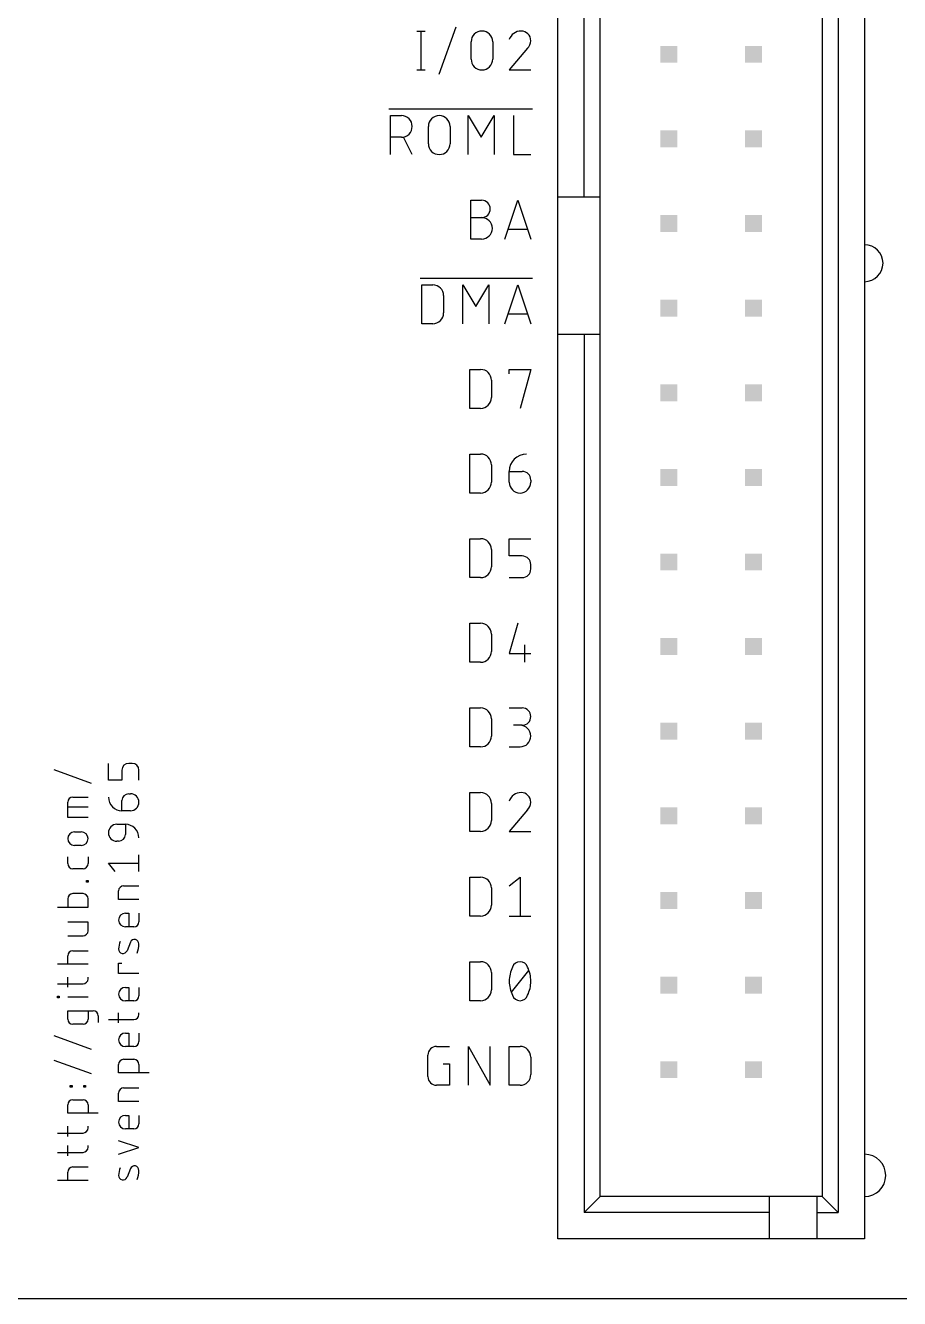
# Model space of a CAD drawing. Extents: x 0 to 97.8, y 0 to 76.4.
# Drawn here: x 27.42 to 53.65, y 0 to 38.22 of the extents above; entities that cross this region are included whole.
import ezdxf

# ---------------------------------------------------------------- set-up
doc = ezdxf.new("R2010")
doc.units = 0
doc.layers.add('20', color=30, linetype='CONTINUOUS')
doc.layers.add('21', color=253, linetype='CONTINUOUS')

# ---------------------------------------------------------------- blocks, each defined once
blk = doc.blocks.new('RECT')
blk.add_solid([(-0.5, -0.5), (0.5, -0.5), (-0.5, 0.5), (0.5, 0.5)])

msp = doc.modelspace()

# ---------------------------------------------------------------- linework, layer by layer
at = {"layer": '20'}
msp.add_line((12, 0), (83, 0), dxfattribs=at)
at = {"layer": '21'}
for p, q in [((52.6038, 60.21), (52.6038, 1.79)), ((51.81, 59.4163), (51.81, 2.5837)), ((44.6662, 33.0638), (44.6662, 58.94)), ((51.3338, 58.94), (51.3338, 3.06)), ((44.19, 33.0638), (44.19, 55.13)), ((43.3962, 33.0638), (43.3962, 54.3363)), ((39.163, 38.0492), (39.4227, 38.0492)), ((39.2929, 38.0492), (39.2929, 36.8808)), ((39.8333, 36.751), (40.3526, 38.179)), ((40.7971, 37.2054), (40.7971, 37.7246)), ((41.4462, 37.7246), (41.4462, 37.2054)), ((42.4918, 37.5299), (41.9401, 36.8808)), ((39.163, 36.8808), (39.4227, 36.8808)), ((41.9401, 36.8808), (42.5892, 36.8808)), ((38.3285, 35.7124), (42.64, 35.7124)), ((38.3793, 34.3408), (38.3793, 35.5092)), ((38.3793, 35.5092), (38.7039, 35.5092)), ((39.515, 34.6654), (39.515, 35.1846)), ((40.1641, 35.1846), (40.1641, 34.6654)), ((40.7073, 34.3408), (40.7073, 35.5092)), ((40.7073, 35.5092), (41.0968, 34.8601)), ((41.0968, 34.8601), (41.4863, 35.5092)), ((41.4863, 35.5092), (41.4863, 34.3408)), ((42.0699, 35.5092), (42.0699, 34.3408)), ((38.7039, 34.8601), (38.3793, 34.8601)), ((39.0284, 34.3408), (38.7688, 34.8601)), ((42.0699, 34.3408), (42.5892, 34.3408)), ((40.7872, 31.8008), (40.7872, 32.9692)), ((40.7872, 32.9692), (41.1118, 32.9692)), ((41.8103, 31.8008), (42.1997, 32.9692)), ((42.1997, 32.9692), (42.5892, 31.8008)), ((43.3962, 28.9362), (43.3962, 33.0638)), ((44.19, 33.0638), (43.3962, 33.0638)), ((44.6662, 33.0638), (44.19, 33.0638)), ((44.6662, 28.9362), (44.6662, 33.0638)), ((40.7872, 32.4499), (41.1118, 32.4499)), ((41.1118, 31.8008), (40.7872, 31.8008)), ((42.4918, 32.0929), (41.9076, 32.0929)), ((39.2717, 30.6324), (42.64, 30.6324)), ((39.3225, 29.2608), (39.3225, 30.4292)), ((39.3225, 30.4292), (39.647, 30.4292)), ((40.553, 29.2608), (40.553, 30.4292)), ((40.553, 30.4292), (40.9424, 29.7801)), ((40.9424, 29.7801), (41.3319, 30.4292)), ((41.3319, 30.4292), (41.3319, 29.2608)), ((41.8103, 29.2608), (42.1997, 30.4292)), ((42.1997, 30.4292), (42.5892, 29.2608)), ((39.9716, 30.1046), (39.9716, 29.5854)), ((42.4918, 29.5529), (41.9076, 29.5529)), ((39.647, 29.2608), (39.3225, 29.2608)), ((43.3962, 1.79), (43.3962, 28.9362)), ((44.19, 28.9362), (43.3962, 28.9362)), ((44.6662, 28.9362), (44.19, 28.9362)), ((44.19, 28.9362), (44.19, 2.5837)), ((44.6662, 3.06), (44.6662, 28.9362)), ((40.759, 26.7208), (40.759, 27.8892)), ((40.759, 27.8892), (41.0835, 27.8892)), ((41.4081, 27.5646), (41.4081, 27.0454)), ((41.9401, 27.7594), (41.9401, 27.8892)), ((41.9401, 27.8892), (42.5892, 27.8892)), ((42.5892, 27.8892), (42.2646, 26.7208)), ((41.0835, 26.7208), (40.759, 26.7208)), ((40.759, 24.1808), (40.759, 25.3492)), ((40.759, 25.3492), (41.0835, 25.3492)), ((41.4081, 25.0246), (41.4081, 24.5054)), ((41.9401, 24.8299), (42.3296, 24.8299)), ((41.9401, 24.5054), (41.9401, 24.8299)), ((42.5892, 24.5703), (42.5892, 24.5054)), ((41.0835, 24.1808), (40.759, 24.1808)), ((40.759, 21.6408), (40.759, 22.8092)), ((40.759, 22.8092), (41.0835, 22.8092)), ((41.9401, 22.2899), (41.9401, 22.8092)), ((41.9401, 22.8092), (42.5892, 22.8092)), ((41.4081, 22.4846), (41.4081, 21.9654)), ((42.3296, 22.2899), (41.9401, 22.2899)), ((42.5892, 21.9004), (42.5892, 22.0303)), ((41.0835, 21.6408), (40.759, 21.6408)), ((41.9401, 21.6408), (42.3296, 21.6408)), ((40.759, 19.1008), (40.759, 20.2692)), ((40.759, 20.2692), (41.0835, 20.2692)), ((42.1997, 20.2692), (41.9401, 19.3604)), ((41.4081, 19.9446), (41.4081, 19.4254)), ((42.3945, 19.6201), (42.3945, 19.1008)), ((41.9401, 19.3604), (42.5892, 19.3604)), ((41.0835, 19.1008), (40.759, 19.1008)), ((40.759, 16.5608), (40.759, 17.7292)), ((40.759, 17.7292), (41.0835, 17.7292)), ((41.9401, 17.7292), (42.3296, 17.7292)), ((41.4081, 17.4046), (41.4081, 16.8854)), ((42.3296, 17.2099), (42.0699, 17.2099)), ((41.0835, 16.5608), (40.759, 16.5608)), ((41.9401, 16.5608), (42.2646, 16.5608)), ((29.9117, 15.5575), (29.9117, 16.0655)), ((30.6229, 16.0655), (30.5213, 16.0655)), ((29.4037, 15.4609), (28.2861, 15.8673)), ((30.3181, 15.8623), (30.3181, 15.5575)), ((30.8261, 15.5575), (30.8261, 15.8623)), ((30.3181, 15.5575), (29.9117, 15.5575)), ((28.8449, 15.0545), (29.3021, 15.0545)), ((30.3181, 14.6431), (30.3181, 14.9479)), ((30.5213, 15.1511), (30.5721, 15.1511)), ((40.759, 14.0208), (40.759, 15.1892)), ((40.759, 15.1892), (41.0835, 15.1892)), ((28.6925, 14.4449), (28.6925, 14.9021)), ((29.3021, 14.7497), (28.6925, 14.7497)), ((30.5721, 14.6431), (30.3181, 14.6431)), ((41.4081, 14.8646), (41.4081, 14.3454)), ((42.4918, 14.6699), (41.9401, 14.0208)), ((29.3021, 14.4449), (28.6925, 14.4449)), ((30.1657, 14.2367), (30.4197, 14.2367)), ((30.4197, 14.2367), (30.4197, 13.9319)), ((28.8957, 14.0081), (29.0989, 14.0081)), ((41.0835, 14.0208), (40.759, 14.0208)), ((41.9401, 14.0208), (42.5892, 14.0208)), ((29.0989, 13.6017), (28.8957, 13.6017)), ((30.2165, 13.7287), (30.1657, 13.7287)), ((28.6925, 13.0542), (28.6925, 13.2574)), ((29.3021, 13.2574), (29.3021, 13.0542)), ((30.1149, 12.8143), (29.9117, 13.0683)), ((29.9117, 13.0683), (30.8261, 13.0683)), ((30.8261, 12.8143), (30.8261, 13.3223)), ((29.1497, 12.9018), (28.8449, 12.9018)), ((40.759, 11.4808), (40.759, 12.6492)), ((40.759, 12.6492), (41.0835, 12.6492)), ((41.9401, 12.3896), (42.2646, 12.6492)), ((42.2646, 12.6492), (42.2646, 11.4808)), ((29.2513, 12.4993), (29.2513, 12.5501)), ((29.2513, 12.5501), (29.3021, 12.5501)), ((29.3021, 12.4993), (29.2513, 12.4993)), ((29.3021, 12.5501), (29.3021, 12.4993)), ((30.2165, 11.9811), (30.2165, 12.2351)), ((30.3689, 12.3875), (30.8261, 12.3875)), ((41.4081, 12.3246), (41.4081, 11.8054)), ((28.6925, 12.0017), (28.6925, 11.7477)), ((29.1497, 12.1541), (28.8449, 12.1541)), ((29.3021, 11.7477), (29.3021, 12.0017)), ((30.8261, 11.9811), (30.2165, 11.9811)), ((28.3877, 11.7477), (29.3021, 11.7477)), ((30.4197, 11.5646), (30.5213, 11.5646)), ((30.5213, 11.5646), (30.5213, 11.1582)), ((30.8261, 11.5646), (30.8261, 11.3106)), ((41.0835, 11.4808), (40.759, 11.4808)), ((41.9401, 11.4808), (42.5892, 11.4808)), ((29.3021, 11.2953), (28.6925, 11.2953)), ((29.3021, 11.0413), (29.3021, 11.2953)), ((30.6737, 11.1582), (30.4197, 11.1582)), ((28.6925, 10.8889), (29.1497, 10.8889)), ((28.8449, 10.4419), (29.3021, 10.4419)), ((30.5721, 10.6959), (30.4705, 10.4419)), ((29.3021, 10.0355), (28.3877, 10.0355)), ((28.6925, 10.0355), (28.6925, 10.2895)), ((30.2165, 9.7621), (30.2165, 10.0669)), ((30.2165, 10.0669), (30.3181, 10.0669)), ((40.759, 8.9408), (40.759, 10.1092)), ((40.759, 10.1092), (41.0835, 10.1092)), ((28.6925, 9.3465), (28.6925, 9.6513)), ((29.3021, 9.6005), (29.3021, 9.6513)), ((30.8261, 9.7621), (30.2165, 9.7621)), ((41.4081, 9.7846), (41.4081, 9.2654)), ((42.005, 9.2004), (42.5243, 9.8496)), ((28.3877, 9.4481), (29.1497, 9.4481)), ((30.4197, 9.3396), (30.5213, 9.3396)), ((30.5213, 9.3396), (30.5213, 8.9332)), ((30.8261, 9.3396), (30.8261, 9.0855)), ((28.3877, 9.0246), (28.3877, 9.0754)), ((28.3877, 9.0754), (28.4385, 9.0754)), ((28.4385, 9.0246), (28.3877, 9.0246)), ((28.4385, 9.0754), (28.4385, 9.0246)), ((29.3021, 9.05), (28.6925, 9.05)), ((30.6737, 8.9332), (30.4197, 8.9332)), ((41.0835, 8.9408), (40.759, 8.9408)), ((28.6925, 8.3843), (28.6925, 8.6383)), ((28.6925, 8.6383), (29.4545, 8.6383)), ((29.3021, 8.6383), (29.3021, 8.3843)), ((29.6069, 8.4859), (29.6069, 8.2827)), ((30.2165, 8.2746), (30.2165, 8.5794)), ((30.8261, 8.5286), (30.8261, 8.5794)), ((29.1497, 8.2319), (28.8449, 8.2319)), ((29.9117, 8.3762), (30.6737, 8.3762)), ((29.4037, 7.4752), (28.2861, 7.8816)), ((30.4197, 7.968), (30.5213, 7.968)), ((30.5213, 7.968), (30.5213, 7.5616)), ((30.8261, 7.968), (30.8261, 7.714)), ((30.6737, 7.5616), (30.4197, 7.5616)), ((39.5017, 6.6604), (39.5017, 7.3096)), ((39.7613, 7.5692), (40.1508, 7.5692)), ((40.7209, 6.4008), (40.7209, 7.5692)), ((40.7209, 7.5692), (41.37, 6.4008)), ((41.37, 6.4008), (41.37, 7.5692)), ((41.9401, 6.4008), (41.9401, 7.5692)), ((41.9401, 7.5692), (42.2646, 7.5692)), ((29.4037, 6.7437), (28.2861, 7.1501)), ((30.2165, 6.7744), (30.2165, 7.0284)), ((30.3689, 7.1808), (30.6737, 7.1808)), ((30.8261, 7.0284), (30.8261, 6.7744)), ((39.9561, 7.0499), (40.1508, 7.0499)), ((40.1508, 7.0499), (40.1508, 6.4008)), ((42.5892, 7.2446), (42.5892, 6.7254)), ((31.1309, 6.7744), (30.2165, 6.7744)), ((28.7687, 6.3424), (28.7687, 6.3932)), ((28.7687, 6.3932), (28.8195, 6.3932)), ((28.8195, 6.3424), (28.7687, 6.3424)), ((28.8195, 6.3932), (28.8195, 6.3424)), ((29.1751, 6.3424), (29.1751, 6.3932)), ((29.1751, 6.3932), (29.2259, 6.3932)), ((29.2259, 6.3424), (29.1751, 6.3424)), ((29.2259, 6.3932), (29.2259, 6.3424)), ((30.2165, 5.9156), (30.2165, 6.1696)), ((30.3689, 6.322), (30.8261, 6.322)), ((40.1508, 6.4008), (39.7613, 6.4008)), ((42.2646, 6.4008), (41.9401, 6.4008)), ((28.6925, 5.5603), (28.6925, 5.8143)), ((28.8449, 5.9667), (29.1497, 5.9667)), ((29.3021, 5.8143), (29.3021, 5.5603)), ((30.8261, 5.9156), (30.2165, 5.9156)), ((29.6069, 5.5603), (28.6925, 5.5603)), ((30.4197, 5.4991), (30.5213, 5.4991)), ((30.5213, 5.4991), (30.5213, 5.0927)), ((30.8261, 5.4991), (30.8261, 5.2451)), ((28.6925, 4.8659), (28.6925, 5.1707)), ((29.3021, 5.1199), (29.3021, 5.1707)), ((30.6737, 5.0927), (30.4197, 5.0927)), ((28.3877, 4.9675), (29.1497, 4.9675)), ((28.6925, 4.2868), (28.6925, 4.5916)), ((29.3021, 4.5408), (29.3021, 4.5916)), ((30.8261, 4.5339), (30.2165, 4.7371)), ((28.3877, 4.3884), (29.1497, 4.3884)), ((30.2165, 4.3307), (30.8261, 4.5339)), ((28.8449, 3.9497), (29.3021, 3.9497)), ((30.5721, 3.8989), (30.4705, 3.6449)), ((29.3021, 3.5433), (28.3877, 3.5433)), ((28.6925, 3.5433), (28.6925, 3.7973)), ((44.6662, 3.06), (44.19, 2.5837)), ((49.7463, 3.06), (44.6662, 3.06)), ((51.175, 3.06), (49.7463, 3.06)), ((49.7463, 3.06), (49.7463, 2.5837)), ((51.3338, 3.06), (51.175, 3.06)), ((51.175, 3.06), (51.175, 2.5837)), ((51.3338, 3.06), (51.81, 2.5837)), ((49.7463, 2.5837), (44.19, 2.5837)), ((49.7463, 2.5837), (49.7463, 1.79)), ((51.175, 2.5837), (51.175, 1.79)), ((51.175, 2.5837), (51.81, 2.5837)), ((49.7463, 1.79), (43.3962, 1.79)), ((51.175, 1.79), (49.7463, 1.79)), ((52.6038, 1.79), (51.175, 1.79))]:
    msp.add_line(p, q, dxfattribs=at)
for centre, radius, start, end in [((41.1216, 37.7246), 0.3246, 0, 180), ((42.2971, 37.6739), 0.3753, 90.0001, 162.0549), ((42.2971, 37.7571), 0.2921, 0, 90), ((42.2754, 37.7571), 0.3138, 313.604, 359.9996), ((41.1216, 37.2054), 0.3246, 180, 0), ((38.7039, 35.1846), 0.3246, 270, 90), ((39.8395, 35.1846), 0.3246, 0, 180), ((39.8395, 34.6654), 0.3246, 180, 0), ((41.1118, 32.7096), 0.2596, 270, 90), ((41.1118, 32.1254), 0.3246, 270, 90), ((52.6038, 31.0794), 0.5556, 270, 90), ((39.647, 30.1046), 0.3246, 0, 90), ((39.647, 29.5854), 0.3246, 269.9994, 0), ((41.0835, 27.5646), 0.3246, 0, 90), ((41.0836, 27.0454), 0.3246, 269.9994, 0), ((41.0835, 25.0246), 0.3246, 0, 90), ((42.4594, 24.8299), 0.5193, 90.0003, 180), ((41.0836, 24.5054), 0.3246, 269.9994, 0), ((42.2646, 24.5054), 0.3246, 180, 0), ((42.3296, 24.5703), 0.2596, 0, 90), ((41.0835, 22.4846), 0.3246, 0, 90), ((42.3296, 22.0303), 0.2596, 0, 90), ((41.0836, 21.9654), 0.3246, 269.9994, 0), ((42.3296, 21.9004), 0.2596, 270, 0), ((41.0835, 19.9446), 0.3246, 0, 90), ((41.0836, 19.4254), 0.3246, 269.9994, 0), ((41.0835, 17.4046), 0.3246, 0, 90), ((42.3296, 17.4696), 0.2596, 270, 90), ((42.2646, 16.8854), 0.3246, 270, 90), ((41.0836, 16.8854), 0.3246, 269.9994, 0), ((30.5213, 15.8623), 0.2032, 90, 180), ((30.6229, 15.8623), 0.2032, 0, 90), ((28.8449, 14.9021), 0.1524, 90, 180), ((30.3181, 15.0495), 0.4064, 180, 270), ((30.5213, 14.9479), 0.2032, 90, 180), ((30.5721, 14.8971), 0.254, 270, 90), ((41.0835, 14.8646), 0.3246, 0, 90), ((42.2971, 14.8139), 0.3753, 90.0001, 162.0549), ((42.2971, 14.8971), 0.2921, 0, 90), ((42.2754, 14.8971), 0.3138, 313.604, 359.9996), ((30.1657, 13.9827), 0.254, 90, 270), ((30.4197, 13.8303), 0.4064, 0, 90), ((41.0836, 14.3454), 0.3246, 269.9994, 0), ((28.8957, 13.8049), 0.2032, 90, 270), ((29.0989, 13.8049), 0.2032, 270, 90), ((30.2165, 13.9319), 0.2032, 270, 0), ((28.8449, 13.0542), 0.1524, 180, 270), ((29.1497, 13.0542), 0.1524, 270, 0), ((41.0835, 12.3246), 0.3246, 0, 90), ((30.3689, 12.2351), 0.1524, 90, 180), ((28.8449, 12.0017), 0.1524, 90, 180), ((29.1497, 12.0017), 0.1524, 0, 90), ((30.4197, 11.3614), 0.2032, 90, 270), ((41.0836, 11.8054), 0.3246, 269.9994, 0), ((30.6737, 11.3106), 0.1524, 270, 0), ((29.1497, 11.0413), 0.1524, 270, 0), ((30.7933, 10.4845), 0.5769, 155.7608, 179.1816), ((30.6944, 10.647), 0.1317, 359.1816, 158.1985), ((28.8449, 10.2895), 0.1524, 90, 180), ((30.3482, 10.4908), 0.1317, 179.1816, 338.1985), ((29.9647, 10.6574), 0.8615, 340.2087, 359.1816), ((41.0835, 9.7846), 0.3246, 0, 90), ((42.9029, 9.525), 0.9628, 154.0109, 180.0001), ((42.2646, 9.869), 0.2402, 90, 161.0751), ((42.2646, 9.869), 0.2402, 18.9248, 90.0002), ((41.6264, 9.525), 0.9629, 359.9999, 25.9891), ((29.1497, 9.6005), 0.1524, 270, 0), ((30.4197, 9.1364), 0.2032, 90, 270), ((41.0836, 9.2654), 0.3246, 269.9994, 0), ((42.903, 9.525), 0.9629, 180, 205.9888), ((41.6263, 9.525), 0.9629, 334.0112, 360), ((30.6737, 9.0855), 0.1524, 270, 0), ((42.2646, 9.181), 0.2402, 198.9254, 269.9998), ((42.2646, 9.181), 0.2402, 270, 341.0747), ((29.4545, 8.4859), 0.1524, 0, 90), ((30.6737, 8.5286), 0.1524, 270, 0), ((28.8449, 8.3843), 0.1524, 180, 270), ((29.1497, 8.3843), 0.1524, 270, 0), ((30.4197, 7.7648), 0.2032, 90, 270), ((30.6737, 7.714), 0.1524, 270, 0), ((39.7613, 7.3096), 0.2596, 90.0007, 180), ((42.2646, 7.2446), 0.3246, 0, 90), ((30.3689, 7.0284), 0.1524, 90, 180), ((30.6737, 7.0284), 0.1524, 0, 90), ((39.7613, 6.6604), 0.2596, 180, 270), ((42.2646, 6.7254), 0.3246, 269.9994, 0), ((30.3689, 6.1696), 0.1524, 90, 180), ((28.8449, 5.8143), 0.1524, 90, 180), ((29.1497, 5.8143), 0.1524, 0, 90), ((30.4197, 5.2959), 0.2032, 90, 270), ((29.1497, 5.1199), 0.1524, 270, 0), ((30.6737, 5.2451), 0.1524, 270, 0), ((29.1497, 4.5408), 0.1524, 270, 0), ((52.6038, 3.695), 0.635, 270, 90), ((28.8449, 3.7973), 0.1524, 90, 180), ((30.7933, 3.6875), 0.5769, 155.7608, 179.1816), ((30.6944, 3.85), 0.1317, 359.1816, 158.1985), ((29.9647, 3.8604), 0.8615, 340.2087, 359.1816), ((30.3482, 3.6938), 0.1317, 179.1816, 338.1985)]:
    msp.add_arc(centre, radius, start, end, dxfattribs=at)

# ---------------------------------------------------------------- block references
at = {"layer": '21', "xscale": 0.508, "yscale": 0.508, "rotation": 270}
for p in [(46.73, 37.35), (49.27, 37.35), (46.73, 34.81), (49.27, 34.81), (46.73, 32.27), (49.27, 32.27), (46.73, 29.73), (49.27, 29.73), (46.73, 27.19), (49.27, 27.19), (46.73, 24.65), (49.27, 24.65), (46.73, 22.11), (49.27, 22.11), (46.73, 19.57), (49.27, 19.57), (46.73, 17.03), (49.27, 17.03), (46.73, 14.49), (49.27, 14.49), (46.73, 11.95), (49.27, 11.95), (46.73, 9.41), (49.27, 9.41), (46.73, 6.87), (49.27, 6.87)]:
    msp.add_blockref('RECT', p, dxfattribs=at)

doc.saveas('drawing.dxf')
